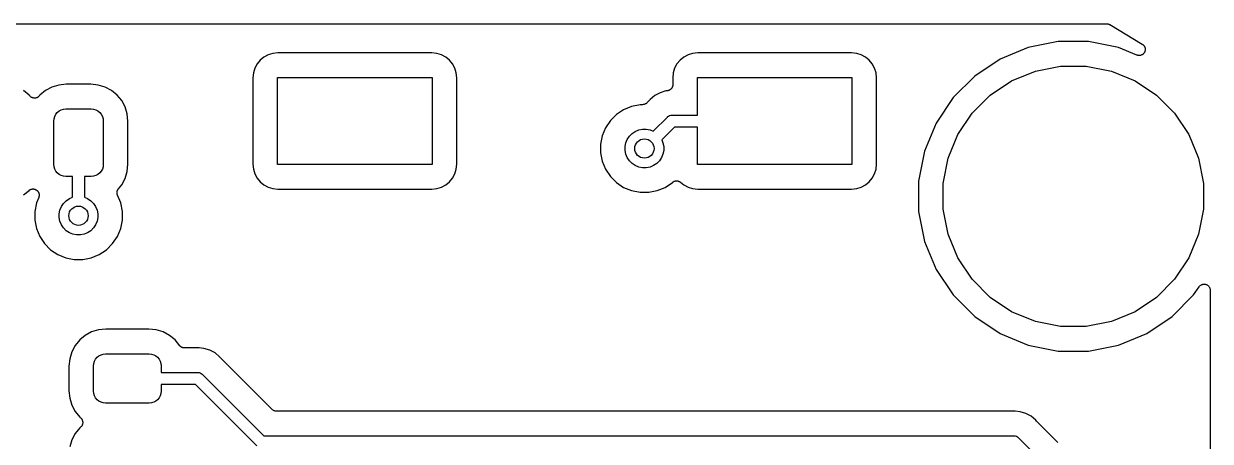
# Model space of a CAD drawing. Extents: x 83.1 to 154, y -94.5 to -68.3.
# Drawn here: x 129.38 to 153.97, y -77.19 to -68.53 of the extents above; entities that cross this region are included whole.
import ezdxf

# ---------------------------------------------------------------- set-up
doc = ezdxf.new("R2010")
doc.units = 0
doc.layers.add('BLACK', color=7, linetype='CONTINUOUS')

msp = doc.modelspace()

# ---------------------------------------------------------------- linework, layer by layer
at = {"layer": 'BLACK', "linetype": 'CONTINUOUS'}
for p, q in [((126.129, -68.533), (151.817, -68.533)), ((151.817, -68.533), (151.819, -68.533)), ((151.819, -68.533), (151.828, -68.534)), ((151.828, -68.534), (151.836, -68.5344)), ((151.836, -68.5344), (151.84, -68.5353)), ((151.84, -68.5353), (151.844, -68.5358)), ((151.844, -68.5358), (151.852, -68.5384)), ((151.852, -68.5384), (151.86, -68.5405)), ((151.86, -68.5405), (151.864, -68.5421)), ((151.864, -68.5421), (151.867, -68.5433)), ((151.867, -68.5433), (151.875, -68.5474)), ((151.875, -68.5474), (151.883, -68.5511)), ((151.883, -68.5511), (152.558, -68.9563)), ((150.194, -69.0259), (149.61, -69.2677)), ((150.814, -68.9026), (150.194, -69.0259)), ((151.446, -68.9026), (150.814, -68.9026)), ((152.066, -69.0259), (151.446, -68.9026)), ((152.444, -69.1825), (152.066, -69.0259)), ((152.558, -68.9563), (152.559, -68.9572)), ((152.559, -68.9572), (152.562, -68.9591)), ((152.562, -68.9591), (152.564, -68.9605)), ((152.564, -68.9605), (152.572, -68.9666)), ((152.572, -68.9666), (152.579, -68.9723)), ((152.579, -68.9723), (152.581, -68.9745)), ((152.581, -68.9745), (152.583, -68.9765)), ((152.583, -68.9765), (152.589, -68.9838)), ((152.589, -68.9838), (152.595, -68.9908)), ((152.595, -68.9908), (152.597, -68.9935)), ((152.597, -68.9935), (152.599, -68.9958)), ((152.599, -68.9958), (152.603, -69.0042)), ((152.603, -69.0042), (152.608, -69.0123)), ((152.608, -69.0123), (152.609, -69.0151)), ((152.609, -69.0151), (152.61, -69.0178)), ((152.61, -69.0178), (152.613, -69.0268)), ((152.613, -69.0268), (152.616, -69.0357)), ((152.617, -69.0909), (152.614, -69.0999)), ((152.616, -69.0357), (152.616, -69.0387)), ((152.616, -69.0387), (152.617, -69.0416)), ((152.617, -69.0416), (152.618, -69.051)), ((152.618, -69.085), (152.617, -69.0879)), ((152.617, -69.0879), (152.617, -69.0909)), ((152.618, -69.051), (152.619, -69.0602)), ((152.619, -69.0756), (152.618, -69.085)), ((152.619, -69.0602), (152.619, -69.0633)), ((152.619, -69.0633), (152.62, -69.0663)), ((152.62, -69.0663), (152.619, -69.0756)), ((134.278, -69.2899), (134.215, -69.3672)), ((134.355, -69.2264), (134.278, -69.2899)), ((134.444, -69.1792), (134.355, -69.2264)), ((134.539, -69.1502), (134.444, -69.1792)), ((134.645, -69.1397), (134.539, -69.1502)), ((137.833, -69.1397), (134.645, -69.1397)), ((137.939, -69.1501), (137.833, -69.1397)), ((138.034, -69.1792), (137.939, -69.1501)), ((138.123, -69.2264), (138.034, -69.1792)), ((138.2, -69.2899), (138.123, -69.2264)), ((138.263, -69.3672), (138.2, -69.2899)), ((142.978, -69.2899), (142.915, -69.3672)), ((143.055, -69.2264), (142.978, -69.2899)), ((143.144, -69.1792), (143.055, -69.2264)), ((143.239, -69.1502), (143.144, -69.1792)), ((143.345, -69.1397), (143.239, -69.1502)), ((146.533, -69.1397), (143.345, -69.1397)), ((146.639, -69.1501), (146.533, -69.1397)), ((146.734, -69.1792), (146.639, -69.1501)), ((146.823, -69.2264), (146.734, -69.1792)), ((146.9, -69.2899), (146.823, -69.2264)), ((146.963, -69.3672), (146.9, -69.2899)), ((149.61, -69.2677), (149.085, -69.6188)), ((152.447, -69.1834), (152.444, -69.1825)), ((152.45, -69.1847), (152.447, -69.1834)), ((152.459, -69.187), (152.45, -69.1847)), ((152.468, -69.1897), (152.459, -69.187)), ((152.471, -69.19), (152.468, -69.1897)), ((152.474, -69.1908), (152.471, -69.19)), ((152.483, -69.1913), (152.474, -69.1908)), ((152.492, -69.1922), (152.483, -69.1913)), ((152.495, -69.1919), (152.492, -69.1922)), ((152.498, -69.1921), (152.495, -69.1919)), ((152.508, -69.1907), (152.498, -69.1921)), ((152.517, -69.1898), (152.508, -69.1907)), ((152.52, -69.1889), (152.517, -69.1898)), ((152.523, -69.1885), (152.52, -69.1889)), ((152.532, -69.1854), (152.523, -69.1885)), ((152.541, -69.1827), (152.532, -69.1854)), ((152.543, -69.1813), (152.541, -69.1827)), ((152.546, -69.1803), (152.543, -69.1813)), ((152.554, -69.1755), (152.546, -69.1803)), ((152.563, -69.1711), (152.554, -69.1755)), ((152.565, -69.1692), (152.563, -69.1711)), ((152.568, -69.1676), (152.565, -69.1692)), ((152.575, -69.1614), (152.568, -69.1676)), ((152.582, -69.1555), (152.575, -69.1614)), ((152.584, -69.1531), (152.582, -69.1555)), ((152.586, -69.1511), (152.584, -69.1531)), ((152.592, -69.1436), (152.586, -69.1511)), ((152.598, -69.1364), (152.592, -69.1436)), ((152.599, -69.1337), (152.598, -69.1364)), ((152.601, -69.1313), (152.599, -69.1337)), ((152.605, -69.1229), (152.601, -69.1313)), ((152.61, -69.1146), (152.605, -69.1229)), ((152.612, -69.109), (152.61, -69.1117)), ((152.61, -69.1117), (152.61, -69.1146)), ((152.614, -69.0999), (152.612, -69.109)), ((134.138, -69.5512), (134.128, -69.657)), ((134.167, -69.4555), (134.138, -69.5512)), ((134.215, -69.3672), (134.167, -69.4555)), ((138.311, -69.4555), (138.263, -69.3672)), ((138.34, -69.5512), (138.311, -69.4555)), ((138.35, -69.657), (138.34, -69.5512)), ((142.838, -69.5512), (142.828, -69.657)), ((142.867, -69.4555), (142.838, -69.5512)), ((142.915, -69.3672), (142.867, -69.4555)), ((147.011, -69.4555), (146.963, -69.3672)), ((147.04, -69.5512), (147.011, -69.4555)), ((147.05, -69.657), (147.04, -69.5512)), ((149.851, -69.7179), (150.342, -69.5144)), ((150.342, -69.5144), (150.864, -69.4106)), ((150.864, -69.4106), (151.396, -69.4106)), ((151.396, -69.4106), (151.918, -69.5144)), ((151.918, -69.5144), (152.409, -69.7179)), ((130.102, -69.8042), (129.959, -69.8474)), ((130.256, -69.7889), (130.102, -69.8042)), ((130.769, -69.7889), (130.256, -69.7889)), ((130.923, -69.8042), (130.769, -69.7889)), ((131.066, -69.8474), (130.923, -69.8042)), ((134.128, -69.657), (134.128, -71.4446)), ((134.639, -71.4508), (134.639, -69.6508)), ((134.639, -69.6508), (137.839, -69.6508)), ((137.839, -69.6508), (137.839, -71.4508)), ((138.35, -71.4446), (138.35, -69.657)), ((142.822, -69.8353), (142.82, -69.8414)), ((142.823, -69.8297), (142.822, -69.8353)), ((142.825, -69.8242), (142.823, -69.8297)), ((142.826, -69.8175), (142.825, -69.8242)), ((142.827, -69.811), (142.826, -69.8175)), ((142.828, -69.7996), (142.827, -69.8053)), ((142.827, -69.8053), (142.827, -69.811)), ((142.828, -69.657), (142.828, -69.7978)), ((142.828, -69.7978), (142.828, -69.7996)), ((143.339, -70.4258), (143.339, -69.6508)), ((143.339, -69.6508), (146.539, -69.6508)), ((146.539, -69.6508), (146.539, -71.4508)), ((147.05, -71.4446), (147.05, -69.657)), ((149.085, -69.6188), (148.638, -70.0656)), ((149.409, -70.0134), (149.851, -69.7179)), ((152.409, -69.7179), (152.851, -70.0134)), ((129.488, -70.0123), (129.372, -69.9177)), ((129.502, -70.0295), (129.488, -70.0123)), ((129.51, -70.0379), (129.502, -70.0295)), ((129.519, -70.0465), (129.51, -70.0379)), ((129.519, -70.0467), (129.519, -70.0465)), ((129.519, -70.047), (129.519, -70.0467)), ((129.529, -70.0537), (129.519, -70.047)), ((129.539, -70.0604), (129.529, -70.0537)), ((129.54, -70.0606), (129.539, -70.0604)), ((129.54, -70.0608), (129.54, -70.0606)), ((129.551, -70.0654), (129.54, -70.0608)), ((129.562, -70.0701), (129.551, -70.0654)), ((129.562, -70.0702), (129.562, -70.0701)), ((129.563, -70.0703), (129.562, -70.0702)), ((129.575, -70.0727), (129.563, -70.0703)), ((129.586, -70.0752), (129.575, -70.0727)), ((129.587, -70.0752), (129.586, -70.0752)), ((129.599, -70.0753), (129.587, -70.0752)), ((129.587, -70.0752), (129.587, -70.0752)), ((129.611, -70.0754), (129.599, -70.0753)), ((129.612, -70.0753), (129.611, -70.0754)), ((129.624, -70.0731), (129.612, -70.0753)), ((129.612, -70.0753), (129.612, -70.0753)), ((129.635, -70.0708), (129.624, -70.0731)), ((129.636, -70.0707), (129.635, -70.0708)), ((129.647, -70.0661), (129.636, -70.0706)), ((129.636, -70.0706), (129.636, -70.0707)), ((129.658, -70.0616), (129.647, -70.0661)), ((129.659, -70.0614), (129.658, -70.0616)), ((129.669, -70.0547), (129.659, -70.0613)), ((129.659, -70.0613), (129.659, -70.0614)), ((129.679, -70.0481), (129.669, -70.0547)), ((129.68, -70.0478), (129.679, -70.0481)), ((129.688, -70.0393), (129.68, -70.0476)), ((129.68, -70.0476), (129.68, -70.0478)), ((129.697, -70.0308), (129.688, -70.0393)), ((129.698, -70.0302), (129.697, -70.0308)), ((129.712, -70.0123), (129.698, -70.0295)), ((129.698, -70.0295), (129.698, -70.0302)), ((129.698, -70.0302), (129.698, -70.0302)), ((129.698, -70.0302), (129.698, -70.0302)), ((129.828, -69.9177), (129.712, -70.0123)), ((129.959, -69.8474), (129.828, -69.9177)), ((131.197, -69.9177), (131.066, -69.8474)), ((131.313, -70.0123), (131.197, -69.9177)), ((131.407, -70.1275), (131.313, -70.0123)), ((142.456, -70.0219), (142.359, -70.101)), ((142.566, -69.9632), (142.456, -70.0219)), ((142.685, -69.927), (142.566, -69.9632)), ((142.713, -69.9242), (142.685, -69.927)), ((142.719, -69.9231), (142.713, -69.9242)), ((142.725, -69.9225), (142.719, -69.9231)), ((142.731, -69.9207), (142.725, -69.9225)), ((142.738, -69.9193), (142.731, -69.9207)), ((142.743, -69.9172), (142.738, -69.9193)), ((142.749, -69.9155), (142.743, -69.9172)), ((142.754, -69.9124), (142.749, -69.9155)), ((142.761, -69.9099), (142.754, -69.9124)), ((142.765, -69.9067), (142.761, -69.9099)), ((142.77, -69.9041), (142.765, -69.9067)), ((142.776, -69.8999), (142.77, -69.9041)), ((142.781, -69.8962), (142.776, -69.8999)), ((142.785, -69.8921), (142.781, -69.8962)), ((142.79, -69.8885), (142.785, -69.8921)), ((142.794, -69.8834), (142.79, -69.8885)), ((142.799, -69.8787), (142.794, -69.8834)), ((142.802, -69.8739), (142.799, -69.8787)), ((142.806, -69.8695), (142.802, -69.8739)), ((142.809, -69.8637), (142.806, -69.8695)), ((142.813, -69.8581), (142.809, -69.8637)), ((142.815, -69.8528), (142.813, -69.8581)), ((142.818, -69.8478), (142.815, -69.8528)), ((142.82, -69.8414), (142.818, -69.8478)), ((148.638, -70.0656), (148.287, -70.591)), ((149.033, -70.3894), (149.409, -70.0134)), ((152.851, -70.0134), (153.227, -70.3894)), ((130.111, -70.3421), (130.154, -70.319)), ((130.154, -70.319), (130.201, -70.3048)), ((130.201, -70.3048), (130.25, -70.3)), ((130.25, -70.3), (130.775, -70.3)), ((130.775, -70.3), (130.824, -70.3048)), ((130.824, -70.3048), (130.871, -70.319)), ((130.871, -70.319), (130.914, -70.3421)), ((131.478, -70.259), (131.407, -70.1275)), ((131.521, -70.4016), (131.478, -70.259)), ((141.81, -70.3153), (141.661, -70.4147)), ((141.975, -70.2469), (141.81, -70.3153)), ((142.151, -70.212), (141.975, -70.2469)), ((142.2, -70.212), (142.151, -70.212)), ((142.212, -70.2109), (142.2, -70.212)), ((142.224, -70.2098), (142.212, -70.2109)), ((142.225, -70.2096), (142.224, -70.2096)), ((142.224, -70.2096), (142.224, -70.2098)), ((142.236, -70.2062), (142.225, -70.2096)), ((142.247, -70.2029), (142.236, -70.2062)), ((142.248, -70.2026), (142.247, -70.2029)), ((142.249, -70.2024), (142.248, -70.2026)), ((142.259, -70.1969), (142.249, -70.2024)), ((142.269, -70.1915), (142.259, -70.1969)), ((142.27, -70.1911), (142.269, -70.1915)), ((142.28, -70.1834), (142.27, -70.1908)), ((142.27, -70.1908), (142.27, -70.1911)), ((142.289, -70.176), (142.28, -70.1834)), ((142.29, -70.1751), (142.289, -70.176)), ((142.335, -70.1296), (142.29, -70.1748)), ((142.29, -70.1748), (142.29, -70.1751)), ((142.29, -70.1751), (142.29, -70.1751)), ((142.29, -70.1751), (142.29, -70.1751)), ((142.339, -70.1255), (142.335, -70.1296)), ((142.342, -70.1217), (142.339, -70.1255)), ((142.344, -70.1204), (142.342, -70.1217)), ((142.359, -70.101), (142.344, -70.1204)), ((130, -70.55), (130.005, -70.5012)), ((130, -71.45), (130, -70.55)), ((130.005, -70.5012), (130.019, -70.4543)), ((130.019, -70.4543), (130.042, -70.4111)), ((130.042, -70.4111), (130.073, -70.3732)), ((130.073, -70.3732), (130.111, -70.3421)), ((130.914, -70.3421), (130.952, -70.3732)), ((130.952, -70.3732), (130.983, -70.4111)), ((130.983, -70.4111), (131.006, -70.4543)), ((131.006, -70.4543), (131.02, -70.5012)), ((131.02, -70.5012), (131.025, -70.55)), ((131.025, -70.55), (131.025, -71.45)), ((131.536, -70.5562), (131.521, -70.4016)), ((131.536, -71.4438), (131.536, -70.5562)), ((141.535, -70.5412), (141.435, -70.6899)), ((141.661, -70.4147), (141.535, -70.5412)), ((142.421, -70.7621), (142.716, -70.4667)), ((142.716, -70.4667), (142.72, -70.462)), ((142.72, -70.462), (142.725, -70.4581)), ((142.725, -70.4581), (142.739, -70.4464)), ((142.725, -70.4581), (142.725, -70.4581)), ((142.739, -70.4464), (142.761, -70.4348)), ((142.739, -70.4464), (142.739, -70.4464)), ((142.739, -70.4464), (142.739, -70.4464)), ((142.761, -70.4348), (142.785, -70.4276)), ((142.785, -70.4276), (142.803, -70.4258)), ((142.803, -70.4258), (142.809, -70.4252)), ((142.803, -70.4258), (142.803, -70.4258)), ((142.809, -70.4252), (142.815, -70.4258)), ((142.815, -70.4258), (143.339, -70.4258)), ((148.737, -70.8317), (149.033, -70.3894)), ((153.227, -70.3894), (153.523, -70.8317)), ((141.435, -70.6899), (141.367, -70.8551)), ((141.929, -70.865), (141.985, -70.8093)), ((141.985, -70.8093), (142.051, -70.7655)), ((142.051, -70.7655), (142.123, -70.7354)), ((142.123, -70.7354), (142.201, -70.72)), ((142.201, -70.72), (142.279, -70.72)), ((142.279, -70.72), (142.357, -70.7354)), ((142.357, -70.7354), (142.421, -70.7621)), ((142.861, -70.6758), (142.598, -70.9389)), ((143.339, -70.6758), (142.861, -70.6758)), ((143.339, -71.4508), (143.339, -70.6758)), ((148.287, -70.591), (148.045, -71.1749)), ((141.367, -70.8551), (141.332, -71.0306)), ((141.332, -71.0306), (141.332, -71.2094)), ((141.84, -71.0806), (141.855, -71.0033)), ((141.855, -71.0033), (141.886, -70.9305)), ((141.886, -70.9305), (141.929, -70.865)), ((142.598, -70.9389), (142.625, -71.0033)), ((142.625, -71.0033), (142.64, -71.0806)), ((148.534, -71.323), (148.737, -70.8317)), ((153.523, -70.8317), (153.726, -71.323)), ((141.332, -71.2094), (141.367, -71.3849)), ((141.84, -71.1594), (141.84, -71.0806)), ((141.855, -71.2367), (141.84, -71.1594)), ((141.886, -71.3095), (141.855, -71.2367)), ((141.929, -71.375), (141.886, -71.3095)), ((142.594, -71.3095), (142.551, -71.375)), ((142.625, -71.2367), (142.594, -71.3095)), ((142.64, -71.1594), (142.625, -71.2367)), ((142.64, -71.0806), (142.64, -71.1594)), ((148.045, -71.1749), (147.922, -71.7946)), ((130.005, -71.4988), (130, -71.45)), ((130.019, -71.5457), (130.005, -71.4988)), ((130.042, -71.5889), (130.019, -71.5457)), ((131.006, -71.5457), (130.983, -71.5889)), ((131.02, -71.4988), (131.006, -71.5457)), ((131.025, -71.45), (131.02, -71.4988)), ((131.521, -71.5984), (131.536, -71.4438)), ((134.128, -71.4446), (134.138, -71.5504)), ((134.138, -71.5504), (134.167, -71.6461)), ((137.839, -71.4508), (134.639, -71.4508)), ((138.311, -71.6461), (138.34, -71.5504)), ((138.34, -71.5504), (138.35, -71.4446)), ((141.367, -71.3849), (141.435, -71.5501)), ((141.435, -71.5501), (141.535, -71.6988)), ((141.985, -71.4307), (141.929, -71.375)), ((142.051, -71.4745), (141.985, -71.4307)), ((142.123, -71.5046), (142.051, -71.4745)), ((142.201, -71.52), (142.123, -71.5046)), ((142.279, -71.52), (142.201, -71.52)), ((142.357, -71.5046), (142.279, -71.52)), ((142.429, -71.4745), (142.357, -71.5046)), ((142.495, -71.4307), (142.429, -71.4745)), ((142.551, -71.375), (142.495, -71.4307)), ((146.539, -71.4508), (143.339, -71.4508)), ((147.011, -71.6461), (147.04, -71.5504)), ((147.04, -71.5504), (147.05, -71.4446)), ((148.43, -71.8447), (148.534, -71.323)), ((153.726, -71.323), (153.83, -71.8447)), ((130.073, -71.6268), (130.042, -71.5889)), ((130.111, -71.6579), (130.073, -71.6268)), ((130.154, -71.681), (130.111, -71.6579)), ((130.201, -71.6952), (130.154, -71.681)), ((130.25, -71.7), (130.201, -71.6952)), ((130.387, -71.7), (130.25, -71.7)), ((130.388, -72.1313), (130.387, -71.7)), ((130.775, -71.7), (130.637, -71.7)), ((130.637, -71.7), (130.637, -72.1313)), ((130.824, -71.6952), (130.775, -71.7)), ((130.871, -71.681), (130.824, -71.6952)), ((130.914, -71.6579), (130.871, -71.681)), ((130.952, -71.6268), (130.914, -71.6579)), ((130.983, -71.5889), (130.952, -71.6268)), ((131.407, -71.8725), (131.478, -71.741)), ((131.478, -71.741), (131.521, -71.5984)), ((134.167, -71.6461), (134.215, -71.7344)), ((134.215, -71.7344), (134.278, -71.8117)), ((138.2, -71.8117), (138.263, -71.7344)), ((138.263, -71.7344), (138.311, -71.6461)), ((141.535, -71.6988), (141.661, -71.8253)), ((142.847, -71.805), (142.853, -71.8024)), ((142.853, -71.8024), (142.859, -71.7994)), ((142.859, -71.7994), (142.865, -71.7978)), ((142.865, -71.7978), (142.87, -71.7956)), ((142.87, -71.7956), (142.877, -71.7943)), ((142.877, -71.7943), (142.883, -71.7924)), ((142.883, -71.7924), (142.889, -71.7919)), ((142.889, -71.7919), (142.894, -71.7908)), ((142.894, -71.7908), (142.901, -71.7909)), ((142.901, -71.7909), (142.908, -71.7903)), ((142.908, -71.7903), (142.913, -71.7909)), ((142.913, -71.7909), (142.919, -71.7909)), ((142.919, -71.7909), (142.926, -71.7922)), ((142.926, -71.7922), (142.932, -71.793)), ((142.932, -71.793), (142.938, -71.7947)), ((142.938, -71.7947), (142.944, -71.7958)), ((142.944, -71.7958), (142.95, -71.7984)), ((142.95, -71.7984), (142.956, -71.8004)), ((142.956, -71.8004), (142.961, -71.8031)), ((146.9, -71.8117), (146.963, -71.7344)), ((146.963, -71.7344), (147.011, -71.6461)), ((147.922, -71.7946), (147.922, -72.4266)), ((129.372, -72.0823), (129.489, -71.9869)), ((129.489, -71.9869), (129.49, -71.9858)), ((129.49, -71.9858), (129.495, -71.9825)), ((129.495, -71.9825), (129.5, -71.9787)), ((129.5, -71.9787), (129.506, -71.9758)), ((129.506, -71.9758), (129.511, -71.9723)), ((129.511, -71.9723), (129.517, -71.9701)), ((129.517, -71.9701), (129.522, -71.9673)), ((129.522, -71.9673), (129.528, -71.9655)), ((129.528, -71.9655), (129.534, -71.9631)), ((129.534, -71.9631), (129.54, -71.962)), ((129.54, -71.962), (129.546, -71.9603)), ((129.546, -71.9603), (129.552, -71.9598)), ((129.552, -71.9598), (129.558, -71.9586)), ((129.558, -71.9586), (129.564, -71.9587)), ((129.564, -71.9587), (129.57, -71.9581)), ((129.57, -71.9581), (129.577, -71.9588)), ((129.577, -71.9588), (129.583, -71.9589)), ((129.583, -71.9589), (129.589, -71.9601)), ((129.589, -71.9601), (129.595, -71.9607)), ((129.595, -71.9607), (129.601, -71.9626)), ((129.601, -71.9626), (129.607, -71.9639)), ((129.607, -71.9639), (129.613, -71.9663)), ((129.613, -71.9663), (129.619, -71.9681)), ((129.619, -71.9681), (129.624, -71.9711)), ((129.624, -71.9711), (129.63, -71.9736)), ((129.63, -71.9736), (129.635, -71.977)), ((129.635, -71.977), (129.64, -71.9799)), ((129.64, -71.9799), (129.645, -71.984)), ((129.645, -71.984), (129.651, -71.9876)), ((129.651, -71.9876), (129.655, -71.9919)), ((129.655, -71.9919), (129.66, -71.9958)), ((129.66, -71.9958), (129.664, -72.0007)), ((129.664, -72.0007), (129.668, -72.0052)), ((129.668, -72.0052), (129.671, -72.0103)), ((129.671, -72.0103), (129.675, -72.015)), ((129.675, -72.015), (129.678, -72.0206)), ((129.678, -72.0206), (129.682, -72.0259)), ((129.682, -72.0259), (129.684, -72.0316)), ((129.684, -72.0316), (129.687, -72.0369)), ((129.687, -72.0369), (129.689, -72.043)), ((129.689, -72.043), (129.691, -72.0489)), ((131.309, -72.0361), (131.31, -72.0305)), ((131.31, -72.0428), (131.309, -72.0361)), ((131.31, -72.0248), (131.311, -72.0182)), ((131.31, -72.0305), (131.31, -72.0248)), ((131.31, -72.0496), (131.31, -72.0428)), ((131.311, -72.0182), (131.312, -72.0114)), ((131.312, -72.0114), (131.313, -72.0061)), ((131.313, -72.0061), (131.315, -72.0005)), ((131.315, -72.0005), (131.317, -71.9943)), ((131.317, -71.9943), (131.319, -71.9878)), ((131.319, -71.9878), (131.322, -71.9829)), ((131.322, -71.9829), (131.324, -71.9777)), ((131.324, -71.9777), (131.328, -71.972)), ((131.328, -71.972), (131.331, -71.966)), ((131.331, -71.966), (131.335, -71.9617)), ((131.335, -71.9617), (131.338, -71.957)), ((131.338, -71.957), (131.407, -71.8725)), ((134.278, -71.8117), (134.355, -71.8752)), ((134.355, -71.8752), (134.444, -71.9224)), ((134.444, -71.9224), (134.539, -71.9514)), ((134.539, -71.9514), (134.645, -71.9619)), ((134.645, -71.9619), (137.833, -71.9619)), ((137.833, -71.9619), (137.939, -71.9514)), ((137.939, -71.9514), (138.034, -71.9224)), ((138.034, -71.9224), (138.123, -71.8752)), ((138.123, -71.8752), (138.2, -71.8117)), ((141.661, -71.8253), (141.81, -71.9247)), ((141.81, -71.9247), (141.975, -71.9931)), ((141.975, -71.9931), (142.151, -72.028)), ((142.151, -72.028), (142.329, -72.028)), ((142.329, -72.028), (142.505, -71.9931)), ((142.505, -71.9931), (142.67, -71.9247)), ((142.67, -71.9247), (142.82, -71.8242)), ((142.82, -71.8242), (142.822, -71.8226)), ((142.822, -71.8226), (142.826, -71.8186)), ((142.826, -71.8186), (142.832, -71.8149)), ((142.832, -71.8149), (142.837, -71.8108)), ((142.837, -71.8108), (142.842, -71.8081)), ((142.842, -71.8081), (142.847, -71.805)), ((142.961, -71.8031), (142.966, -71.8053)), ((142.966, -71.8053), (142.972, -71.809)), ((142.972, -71.809), (142.978, -71.8122)), ((142.978, -71.8122), (142.982, -71.8159)), ((142.982, -71.8159), (142.987, -71.8191)), ((142.987, -71.8191), (143.055, -71.8752)), ((143.055, -71.8752), (143.144, -71.9224)), ((143.144, -71.9224), (143.239, -71.9514)), ((143.239, -71.9514), (143.345, -71.9619)), ((143.345, -71.9619), (146.533, -71.9619)), ((146.533, -71.9619), (146.639, -71.9514)), ((146.639, -71.9514), (146.734, -71.9224)), ((146.734, -71.9224), (146.823, -71.8752)), ((146.823, -71.8752), (146.9, -71.8117)), ((148.43, -72.3765), (148.43, -71.8447)), ((153.83, -71.8447), (153.83, -72.3765)), ((129.639, -72.2476), (129.605, -72.4231)), ((129.687, -72.1337), (129.639, -72.2476)), ((129.688, -72.1279), (129.687, -72.1337)), ((129.691, -72.1223), (129.688, -72.1279)), ((129.691, -72.0489), (129.692, -72.0548)), ((129.692, -72.1161), (129.691, -72.1223)), ((129.692, -72.0548), (129.694, -72.0607)), ((129.694, -72.11), (129.692, -72.1161)), ((129.694, -72.0607), (129.694, -72.067)), ((129.694, -72.067), (129.696, -72.0732)), ((129.696, -72.098), (129.694, -72.104)), ((129.694, -72.104), (129.694, -72.11)), ((129.696, -72.0732), (129.696, -72.0793)), ((129.696, -72.0793), (129.696, -72.0853)), ((129.696, -72.0853), (129.696, -72.0916)), ((129.696, -72.0916), (129.696, -72.098)), ((130.158, -72.323), (130.202, -72.2575)), ((130.202, -72.2575), (130.258, -72.2018)), ((130.258, -72.2018), (130.323, -72.158)), ((130.323, -72.158), (130.388, -72.1313)), ((130.637, -72.1313), (130.702, -72.158)), ((130.702, -72.158), (130.767, -72.2018)), ((130.767, -72.2018), (130.823, -72.2575)), ((130.823, -72.2575), (130.867, -72.323)), ((131.311, -72.0551), (131.31, -72.0496)), ((131.311, -72.0608), (131.311, -72.0551)), ((131.313, -72.0673), (131.311, -72.0608)), ((131.314, -72.074), (131.313, -72.0673)), ((131.317, -72.0792), (131.314, -72.074)), ((131.318, -72.0846), (131.317, -72.0792)), ((131.319, -72.0862), (131.318, -72.0846)), ((131.386, -72.2476), (131.319, -72.0862)), ((131.421, -72.4231), (131.386, -72.2476)), ((129.605, -72.4231), (129.605, -72.6019)), ((130.112, -72.4731), (130.128, -72.3958)), ((130.112, -72.5519), (130.112, -72.4731)), ((130.128, -72.3958), (130.158, -72.323)), ((130.867, -72.323), (130.897, -72.3958)), ((130.897, -72.3958), (130.912, -72.4731)), ((130.912, -72.4731), (130.912, -72.5519)), ((131.421, -72.6019), (131.421, -72.4231)), ((147.922, -72.4266), (148.045, -73.0463)), ((148.534, -72.8982), (148.43, -72.3765)), ((153.83, -72.3765), (153.726, -72.8982)), ((129.605, -72.6019), (129.639, -72.7774)), ((129.639, -72.7774), (129.708, -72.9426)), ((130.128, -72.6292), (130.112, -72.5519)), ((130.158, -72.702), (130.128, -72.6292)), ((130.202, -72.7675), (130.158, -72.702)), ((130.258, -72.8232), (130.202, -72.7675)), ((130.823, -72.7675), (130.767, -72.8232)), ((130.867, -72.702), (130.823, -72.7675)), ((130.897, -72.6292), (130.867, -72.702)), ((130.912, -72.5519), (130.897, -72.6292)), ((131.317, -72.9426), (131.386, -72.7774)), ((131.386, -72.7774), (131.421, -72.6019)), ((129.708, -72.9426), (129.807, -73.0913)), ((130.323, -72.867), (130.258, -72.8232)), ((130.396, -72.8971), (130.323, -72.867)), ((130.473, -72.9125), (130.396, -72.8971)), ((130.552, -72.9125), (130.473, -72.9125)), ((130.629, -72.8971), (130.552, -72.9125)), ((130.702, -72.867), (130.629, -72.8971)), ((130.767, -72.8232), (130.702, -72.867)), ((131.218, -73.0913), (131.317, -72.9426)), ((148.737, -73.3895), (148.534, -72.8982)), ((153.726, -72.8982), (153.523, -73.3895)), ((129.807, -73.0913), (129.934, -73.2178)), ((129.934, -73.2178), (130.082, -73.3172)), ((130.943, -73.3172), (131.091, -73.2178)), ((131.091, -73.2178), (131.218, -73.0913)), ((148.045, -73.0463), (148.287, -73.6302)), ((130.082, -73.3172), (130.248, -73.3856)), ((130.248, -73.3856), (130.423, -73.4205)), ((130.423, -73.4205), (130.602, -73.4205)), ((130.602, -73.4205), (130.777, -73.3856)), ((130.777, -73.3856), (130.943, -73.3172)), ((149.033, -73.8317), (148.737, -73.3895)), ((153.523, -73.3895), (153.227, -73.8317)), ((148.287, -73.6302), (148.638, -74.1556)), ((149.409, -74.2078), (149.033, -73.8317)), ((153.227, -73.8317), (152.851, -74.2078)), ((153.622, -74.1556), (153.734, -73.9871)), ((153.734, -73.9871), (153.735, -73.9859)), ((153.735, -73.9856), (153.744, -73.976)), ((153.735, -73.9859), (153.735, -73.9856)), ((153.735, -73.9859), (153.735, -73.9859)), ((153.735, -73.9859), (153.735, -73.9859)), ((153.744, -73.976), (153.751, -73.9669)), ((153.751, -73.9667), (153.761, -73.9589)), ((153.751, -73.9668), (153.751, -73.9667)), ((153.751, -73.9669), (153.751, -73.9668)), ((153.761, -73.9589), (153.77, -73.9514)), ((153.77, -73.9514), (153.771, -73.9513)), ((153.771, -73.9512), (153.782, -73.9455)), ((153.771, -73.9513), (153.771, -73.9512)), ((153.782, -73.9455), (153.792, -73.9399)), ((153.792, -73.9399), (153.793, -73.9398)), ((153.793, -73.9398), (153.805, -73.9363)), ((153.793, -73.9398), (153.793, -73.9398)), ((153.805, -73.9363), (153.816, -73.9329)), ((153.816, -73.9329), (153.817, -73.9328)), ((153.816, -73.9329), (153.816, -73.9329)), ((153.817, -73.9328), (153.829, -73.9317)), ((153.829, -73.9317), (153.841, -73.9306)), ((153.841, -73.9306), (153.841, -73.9307)), ((153.841, -73.9307), (153.841, -73.9306)), ((153.841, -73.9306), (153.854, -73.932)), ((153.854, -73.932), (153.866, -73.9332)), ((153.866, -73.9332), (153.866, -73.9333)), ((153.866, -73.9333), (153.866, -73.9333)), ((153.866, -73.9333), (153.877, -73.9369)), ((153.877, -73.9369), (153.889, -73.9406)), ((153.889, -73.9406), (153.889, -73.9406)), ((153.889, -73.9406), (153.89, -73.9407)), ((153.89, -73.9407), (153.9, -73.9466)), ((153.9, -73.9466), (153.911, -73.9524)), ((153.911, -73.9524), (153.911, -73.9525)), ((153.911, -73.9525), (153.911, -73.9525)), ((153.911, -73.9525), (153.921, -73.9605)), ((153.921, -73.9605), (153.93, -73.9682)), ((153.93, -73.9682), (153.93, -73.9683)), ((153.93, -73.9683), (153.93, -73.9684)), ((153.93, -73.9684), (153.938, -73.9779)), ((153.938, -73.9779), (153.946, -73.9874)), ((153.946, -73.9874), (153.946, -73.9875)), ((153.946, -73.9875), (153.946, -73.9876)), ((153.946, -73.9876), (153.952, -73.9984)), ((153.952, -73.9984), (153.957, -74.0092)), ((153.957, -74.0092), (153.957, -74.0094)), ((153.957, -74.0094), (153.958, -74.0096)), ((153.958, -74.0096), (153.961, -74.0213)), ((148.638, -74.1556), (149.085, -74.6024)), ((149.851, -74.5033), (149.409, -74.2078)), ((152.851, -74.2078), (152.409, -74.5033)), ((153.175, -74.6024), (153.622, -74.1556)), ((153.961, -74.0213), (153.965, -74.033)), ((153.965, -74.033), (153.965, -74.0331)), ((153.965, -74.0331), (153.965, -74.0333)), ((153.965, -74.0333), (153.966, -74.0456)), ((153.966, -74.0456), (153.967, -74.0576)), ((153.967, -74.0576), (153.967, -89.8738)), ((150.342, -74.7068), (149.851, -74.5033)), ((152.409, -74.5033), (151.918, -74.7068)), ((149.085, -74.6024), (149.61, -74.9535)), ((150.864, -74.8106), (150.342, -74.7068)), ((151.918, -74.7068), (151.396, -74.8106)), ((152.65, -74.9535), (153.175, -74.6024)), ((130.653, -74.9927), (130.537, -75.0873)), ((130.784, -74.9224), (130.653, -74.9927)), ((130.927, -74.8792), (130.784, -74.9224)), ((131.081, -74.8639), (130.927, -74.8792)), ((131.969, -74.8639), (131.081, -74.8639)), ((132.123, -74.8792), (131.969, -74.8639)), ((132.266, -74.9224), (132.123, -74.8792)), ((132.397, -74.9927), (132.266, -74.9224)), ((132.513, -75.0873), (132.397, -74.9927)), ((149.61, -74.9535), (150.194, -75.1953)), ((151.396, -74.8106), (150.864, -74.8106)), ((152.066, -75.1953), (152.65, -74.9535)), ((130.443, -75.2025), (130.372, -75.334)), ((130.537, -75.0873), (130.443, -75.2025)), ((132.612, -75.2081), (132.513, -75.0873)), ((132.616, -75.212), (132.612, -75.2081)), ((132.619, -75.2164), (132.616, -75.212)), ((132.625, -75.2208), (132.619, -75.2164)), ((132.629, -75.2256), (132.625, -75.2208)), ((132.634, -75.2287), (132.629, -75.2256)), ((132.638, -75.2323), (132.634, -75.2287)), ((132.644, -75.2356), (132.638, -75.2323)), ((132.65, -75.2394), (132.644, -75.2356)), ((132.655, -75.2415), (132.65, -75.2394)), ((132.66, -75.2442), (132.655, -75.2415)), ((132.667, -75.2463), (132.66, -75.2442)), ((150.194, -75.1953), (150.814, -75.3186)), ((151.446, -75.3186), (152.066, -75.1953)), ((130.329, -75.4766), (130.314, -75.6312)), ((130.372, -75.334), (130.329, -75.4766)), ((130.844, -75.5293), (130.867, -75.4861)), ((130.867, -75.4861), (130.898, -75.4482)), ((130.898, -75.4482), (130.936, -75.4171)), ((130.936, -75.4171), (130.979, -75.394)), ((130.979, -75.394), (131.026, -75.3798)), ((131.026, -75.3798), (131.075, -75.375)), ((131.075, -75.375), (131.975, -75.375)), ((131.975, -75.375), (132.024, -75.3798)), ((132.024, -75.3798), (132.071, -75.394)), ((132.071, -75.394), (132.114, -75.4171)), ((132.114, -75.4171), (132.152, -75.4482)), ((132.152, -75.4482), (132.183, -75.4861)), ((132.183, -75.4861), (132.206, -75.5293)), ((132.673, -75.2489), (132.667, -75.2463)), ((132.678, -75.25), (132.673, -75.2489)), ((132.684, -75.2517), (132.678, -75.25)), ((132.69, -75.2525), (132.684, -75.2517)), ((132.697, -75.2538), (132.69, -75.2525)), ((132.703, -75.2539), (132.697, -75.2538)), ((132.708, -75.2545), (132.703, -75.2539)), ((132.71, -75.2545), (132.708, -75.2545)), ((132.95, -75.2545), (132.71, -75.2545)), ((132.956, -75.254), (132.95, -75.2545)), ((132.961, -75.254), (132.956, -75.254)), ((132.963, -75.2539), (132.961, -75.254)), ((132.987, -75.2514), (132.963, -75.2539)), ((133.012, -75.2539), (132.987, -75.2514)), ((133.112, -75.2637), (133.012, -75.2539)), ((133.012, -75.2539), (133.012, -75.2539)), ((133.231, -75.2999), (133.112, -75.2637)), ((133.341, -75.3586), (133.231, -75.2999)), ((133.437, -75.4377), (133.341, -75.3586)), ((133.453, -75.4571), (133.437, -75.4377)), ((133.457, -75.4609), (133.453, -75.4571)), ((133.46, -75.465), (133.457, -75.4609)), ((133.462, -75.4663), (133.46, -75.465)), ((134.525, -76.5298), (133.462, -75.4663)), ((150.814, -75.3186), (151.446, -75.3186)), ((130.314, -75.6312), (130.314, -76.1438)), ((130.825, -75.625), (130.83, -75.5762)), ((130.825, -76.15), (130.825, -75.625)), ((130.83, -75.5762), (130.844, -75.5293)), ((132.206, -75.5293), (132.22, -75.5762)), ((132.22, -75.5762), (132.225, -75.625)), ((132.225, -75.625), (132.225, -75.7625)), ((132.225, -75.7625), (132.981, -75.7625)), ((132.981, -75.7625), (132.987, -75.7619)), ((132.987, -75.7619), (132.994, -75.7625)), ((132.994, -75.7625), (132.994, -75.7625)), ((132.994, -75.7625), (133.012, -75.7643)), ((133.012, -75.7643), (133.036, -75.7715)), ((133.036, -75.7715), (133.057, -75.7831)), ((133.057, -75.7831), (133.076, -75.7987)), ((133.076, -75.7987), (133.08, -75.8035)), ((133.08, -75.8035), (134.352, -77.075)), ((130.314, -76.1438), (130.329, -76.2984)), ((130.83, -76.1988), (130.825, -76.15)), ((130.844, -76.2457), (130.83, -76.1988)), ((132.22, -76.1988), (132.206, -76.2457)), ((132.225, -76.15), (132.22, -76.1988)), ((132.936, -76.0125), (132.225, -76.0125)), ((132.225, -76.0125), (132.225, -76.15)), ((134.207, -77.2841), (132.936, -76.0125)), ((130.329, -76.2984), (130.372, -76.441)), ((130.372, -76.441), (130.443, -76.5725)), ((130.867, -76.2889), (130.844, -76.2457)), ((130.898, -76.3268), (130.867, -76.2889)), ((130.936, -76.3579), (130.898, -76.3268)), ((130.979, -76.381), (130.936, -76.3579)), ((131.026, -76.3952), (130.979, -76.381)), ((131.075, -76.4), (131.026, -76.3952)), ((131.975, -76.4), (131.075, -76.4)), ((132.024, -76.3952), (131.975, -76.4)), ((132.071, -76.381), (132.024, -76.3952)), ((132.114, -76.3579), (132.071, -76.381)), ((132.152, -76.3268), (132.114, -76.3579)), ((132.183, -76.2889), (132.152, -76.3268)), ((132.206, -76.2457), (132.183, -76.2889)), ((130.443, -76.5725), (130.537, -76.6877)), ((130.537, -76.6877), (130.554, -76.7018)), ((130.554, -76.7018), (130.555, -76.7025)), ((130.555, -76.7025), (130.555, -76.7025)), ((130.555, -76.7025), (130.555, -76.7025)), ((130.555, -76.7025), (130.556, -76.703)), ((130.556, -76.703), (130.564, -76.7117)), ((130.564, -76.7117), (130.573, -76.7201)), ((130.573, -76.7201), (130.573, -76.7204)), ((130.573, -76.7204), (130.573, -76.7207)), ((130.573, -76.7207), (130.58, -76.7308)), ((134.534, -76.5373), (134.525, -76.5298)), ((134.543, -76.5448), (134.534, -76.5373)), ((134.544, -76.5451), (134.543, -76.5448)), ((134.544, -76.5455), (134.544, -76.5451)), ((134.554, -76.5511), (134.544, -76.5455)), ((134.565, -76.5567), (134.554, -76.5511)), ((134.565, -76.5569), (134.565, -76.5567)), ((134.566, -76.5572), (134.565, -76.5569)), ((134.577, -76.5607), (134.566, -76.5572)), ((134.588, -76.5642), (134.577, -76.5607)), ((134.589, -76.5643), (134.588, -76.5642)), ((134.59, -76.5645), (134.589, -76.5643)), ((134.601, -76.5657), (134.59, -76.5645)), ((134.613, -76.567), (134.601, -76.5657)), ((134.614, -76.567), (134.613, -76.567)), ((134.615, -76.567), (134.614, -76.567)), ((134.614, -76.567), (134.614, -76.567)), ((134.614, -76.567), (134.614, -76.567)), ((149.863, -76.567), (134.615, -76.567)), ((149.868, -76.5665), (149.863, -76.567)), ((149.873, -76.5665), (149.868, -76.5665)), ((149.875, -76.5664), (149.873, -76.5665)), ((149.9, -76.5639), (149.875, -76.5664)), ((149.925, -76.5664), (149.9, -76.5639)), ((150.024, -76.5762), (149.925, -76.5664)), ((149.925, -76.5664), (149.925, -76.5664)), ((150.143, -76.6124), (150.024, -76.5762)), ((150.253, -76.6711), (150.143, -76.6124)), ((150.35, -76.7502), (150.253, -76.6711)), ((130.537, -76.9123), (130.443, -77.0275)), ((130.554, -76.8982), (130.537, -76.9123)), ((130.563, -76.8897), (130.554, -76.8982)), ((130.571, -76.8813), (130.563, -76.8897)), ((130.572, -76.8809), (130.571, -76.8813)), ((130.579, -76.8706), (130.572, -76.8807)), ((130.572, -76.8807), (130.572, -76.8809)), ((130.585, -76.8607), (130.579, -76.8706)), ((130.58, -76.7308), (130.586, -76.7408)), ((130.586, -76.8604), (130.585, -76.8607)), ((130.586, -76.7408), (130.586, -76.7412)), ((130.586, -76.7412), (130.587, -76.7415)), ((130.59, -76.8489), (130.586, -76.8601)), ((130.586, -76.8601), (130.586, -76.8604)), ((130.587, -76.7415), (130.591, -76.7527)), ((130.595, -76.8379), (130.59, -76.8489)), ((130.591, -76.7527), (130.596, -76.7638)), ((130.598, -76.8254), (130.595, -76.8372)), ((130.595, -76.8372), (130.595, -76.8375)), ((130.595, -76.8375), (130.595, -76.8379)), ((130.596, -76.7638), (130.596, -76.7642)), ((130.596, -76.7642), (130.596, -76.7645)), ((130.596, -76.7645), (130.598, -76.7763)), ((130.598, -76.7763), (130.6, -76.7881)), ((130.6, -76.8137), (130.598, -76.8254)), ((130.6, -76.7881), (130.6, -76.7885)), ((130.6, -76.7885), (130.6, -76.7889)), ((130.6, -76.7889), (130.6, -76.8009)), ((130.6, -76.8009), (130.6, -76.8129)), ((130.6, -76.8129), (130.6, -76.8133)), ((130.6, -76.8133), (130.6, -76.8137)), ((150.366, -76.7696), (150.35, -76.7502)), ((150.369, -76.7734), (150.366, -76.7696)), ((150.373, -76.7775), (150.369, -76.7734)), ((150.374, -76.7788), (150.373, -76.7775)), ((150.81, -77.2147), (150.374, -76.7788)), ((130.372, -77.159), (130.329, -77.3016)), ((130.443, -77.0275), (130.372, -77.159)), ((134.352, -77.075), (149.894, -77.075)), ((149.894, -77.075), (149.9, -77.0744)), ((149.9, -77.0744), (149.906, -77.075)), ((149.906, -77.075), (149.906, -77.075)), ((149.906, -77.075), (149.925, -77.0768)), ((149.925, -77.0768), (149.948, -77.084)), ((149.948, -77.084), (149.97, -77.0956)), ((149.97, -77.0956), (149.989, -77.1112)), ((149.989, -77.1112), (149.993, -77.116)), ((149.993, -77.116), (150.64, -77.763))]:
    msp.add_line(p, q, dxfattribs=at)
at = {"layer": 'BLACK'}
for centre in [(142.24, -71.12), (130.512, -72.5125)]:
    msp.add_circle(centre, 0.2, dxfattribs=at)

doc.saveas('drawing.dxf')
